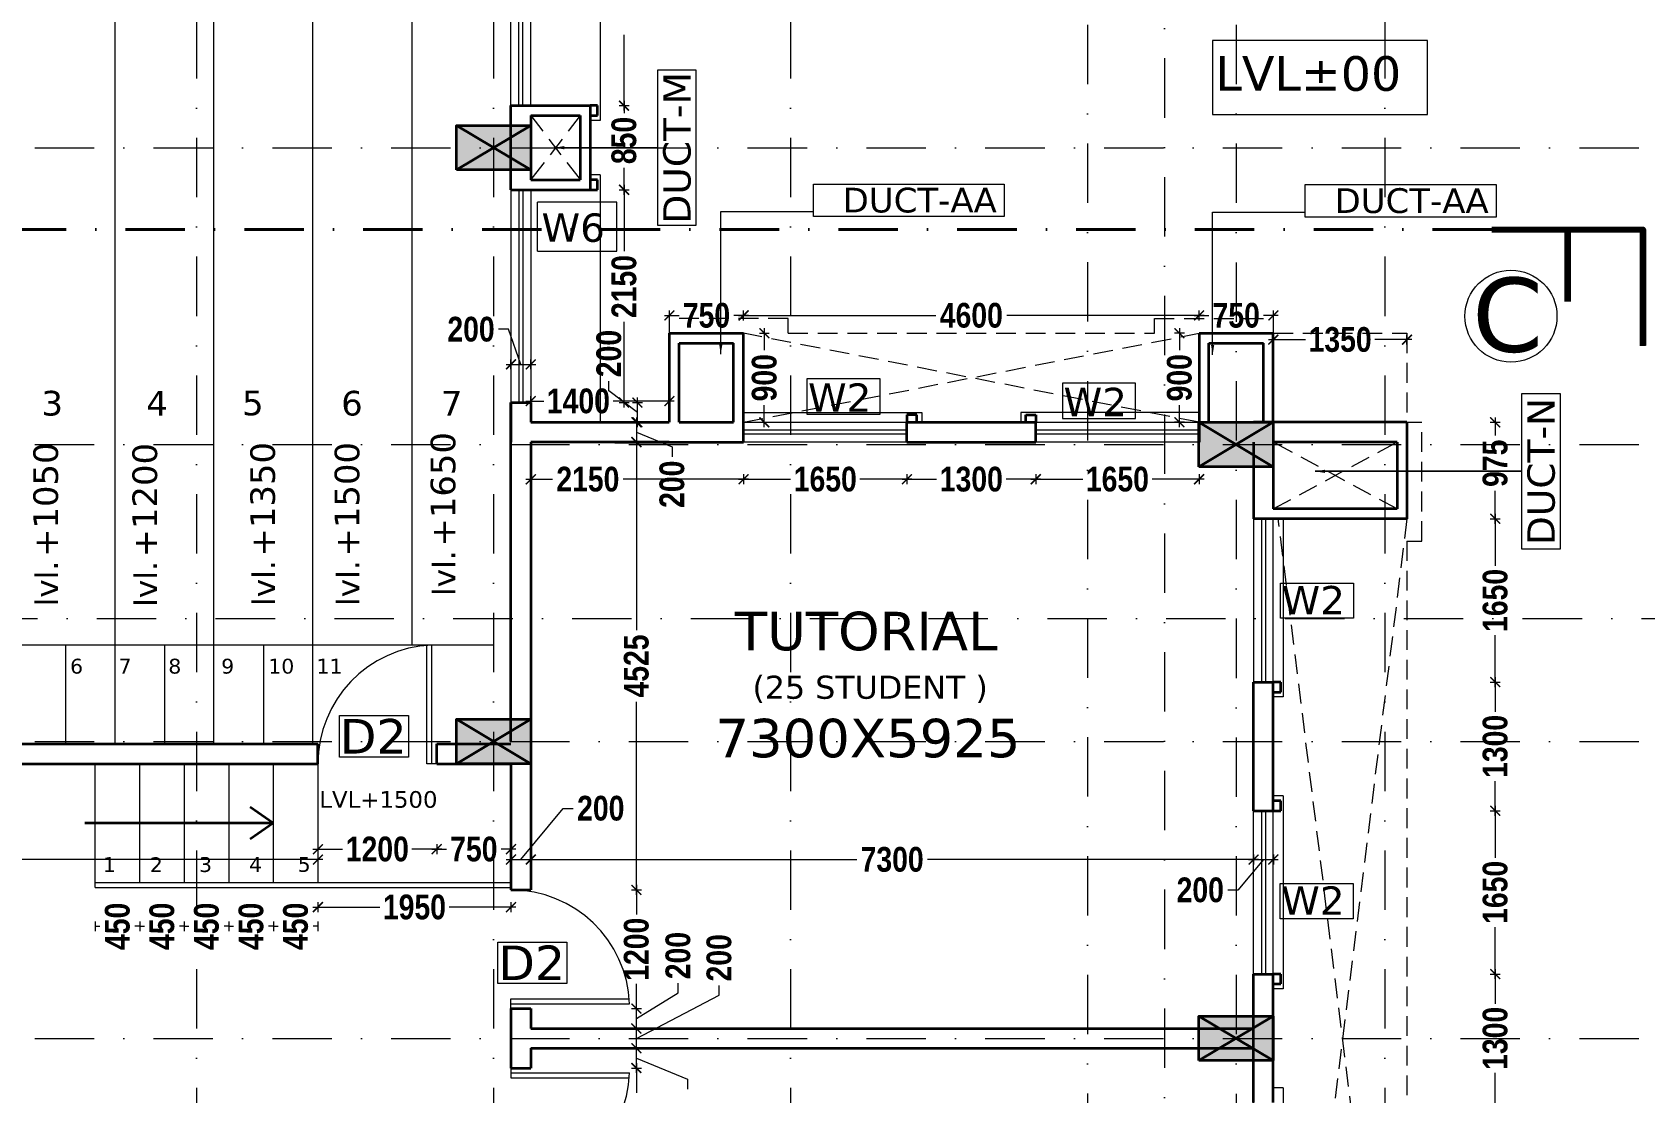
# Model space of a CAD drawing. Header units: millimetres. Extents: x -3092162 to 4513894, y -12317808 to 1849994.
# Drawn here: x -398994 to -382708, y -5851081 to -5840365 of the extents above; entities that cross this region are included whole.
import ezdxf

# ---------------------------------------------------------------- set-up
doc = ezdxf.new("R2010")
doc.units = ezdxf.units.MM
doc.header["$LTSCALE"] = 2
doc.header["$MEASUREMENT"] = 0
for name, pattern in [('DASHDOT', [1, 0.5, -0.25, 0, -0.25]), ('DASHED2', [0.375, 0.25, -0.125]), ('HIDDEN', [0.375, 0.25, -0.125])]:
    doc.linetypes.add(name, pattern=pattern)
for name, color, linetype, lineweight, true_color in [('AEROW', 7, 'Continuous', 15, 0x0d0d0d), ('DOT', 7, 'DASHED2', 0, 0x89067c), ('duct text', 7, 'Continuous', 5, 0x30182a)]:
    doc.layers.add(name, color=color, linetype=linetype, lineweight=lineweight, true_color=true_color)
for name, color, linetype, lineweight in [('coloumn', 10, 'Continuous', 35), ('D DIM', 250, 'Continuous', 9), ('D2', 10, 'Continuous', 5), ('DIM', 27, 'Continuous', 5), ('DOOR', 27, 'Continuous', 5), ('DUCT', 37, 'Continuous', 35), ('glass', 5, 'Continuous', 15), ('GRID', 251, 'DASHDOT', 5), ('PROJ', 251, 'HIDDEN', 5), ('RAILING', 47, 'Continuous', 13), ('SILL', 74, 'Continuous', 9), ('STAIR', 252, 'Continuous', 9), ('Step', 251, 'Continuous', 9), ('TEXT', 7, 'Continuous', 13), ('VENTI', 162, 'Continuous', 5), ('W2', 162, 'Continuous', 5), ('W6', 162, 'Continuous', 5), ('WAll', 250, 'Continuous', 35), ('WIN', 5, 'Continuous', 15)]:
    doc.layers.add(name, color=color, linetype=linetype, lineweight=lineweight)
doc.styles.add('door', font='arial.ttf', dxfattribs={"height": 70})
doc.styles.add('INNER DIM', font='ARIALNB.TTF', dxfattribs={"height": 250})
doc.styles.add('style2', font='verdana.ttf')
doc.dimstyles.new('DOOR', dxfattribs={"dimtxt": 100, "dimasz": 100, "dimexe": 25, "dimexo": 50, "dimgap": 25, "dimtad": 0, "dimtih": 1, "dimtoh": 1, "dimdec": 0, "dimzin": 3, "dimdsep": 46, "dimtxsty": 'door', "dimblk": 'OBLIQUE', "dimcen": 200, "dimclrd": 256, "dimclre": 256, "dimclrt": 256, "dimadec": 0, "dimazin": 0, "dimtfac": 1, "dimtdec": 0, "dimtofl": 0, "dimtmove": 2, "dimatfit": 3, "dimfxl": 300, "dimfxlon": 1, "dimfrac": 1, "dimtolj": 1, "dimtzin": 0, "dimlwd": -1, "dimlwe": -1, "dimarcsym": 0})
doc.dimstyles.new('external final', dxfattribs={"dimscale": 0, "dimtxt": 250, "dimasz": 100, "dimexe": 50, "dimexo": 50, "dimgap": 50, "dimtad": 0, "dimdec": 0, "dimzin": 0, "dimdsep": 46, "dimtxsty": 'INNER DIM', "dimblk": 'ARCHTICK', "dimcen": 100, "dimdle": 50, "dimclrd": 256, "dimclre": 256, "dimclrt": 256, "dimadec": 0, "dimazin": 0, "dimtfac": 1, "dimtdec": 0, "dimtix": 1, "dimtmove": 1, "dimatfit": 3, "dimfxl": 50, "dimfxlon": 1, "dimtolj": 1, "dimtzin": 0, "dimlwd": -1, "dimlwe": -1, "dimarcsym": 1})

# ---------------------------------------------------------------- blocks, each defined once
blk = doc.blocks.new('_ArchTick')
at = {"color": 0, "linetype": 'ByBlock', "const_width": 0.15}
blk.add_lwpolyline([(-0.5, -0.5), (0.5, 0.5)], dxfattribs=at)
blk = doc.blocks.new('_Oblique')
at = {"color": 0, "linetype": 'ByBlock', "lineweight": -2}
blk.add_line((-0.5, -0.5), (0.5, 0.5), dxfattribs=at)

msp = doc.modelspace()

# ---------------------------------------------------------------- hatches: boundary and pattern name
at = {"layer": 'coloumn', "ltscale": 100}
for points in [[(-393959.7, -5841756.2), (-393959.7, -5841306.2), (-394709.7, -5841306.2), (-394709.7, -5841756.2)], [(-386459.7, -5844756.2), (-386459.7, -5844306.2), (-387209.7, -5844306.2), (-387209.7, -5844756.2)], [(-393959.7, -5847756.2), (-393959.7, -5847306.2), (-394709.7, -5847306.2), (-394709.7, -5847756.2)], [(-386459.7, -5850756.2), (-386459.7, -5850306.2), (-387209.7, -5850306.2), (-387209.7, -5850756.2)]]:
    msp.add_hatch(color=256, dxfattribs=at).paths.add_polyline_path(points)

# ---------------------------------------------------------------- linework, layer by layer
at = {"layer": 'AEROW', "lineweight": 35, "ltscale": 100}
for q in [(-396792.5, -5848194.6), (-398462.5, -5848356.2), (-396792.5, -5848517.8)]:
    msp.add_line((-396559.3, -5848356.2), q, dxfattribs=at)
at = {"layer": 'coloumn', "ltscale": 100}
for p, q in [((-394709.7, -5841756.2), (-394709.7, -5841306.2)), ((-394709.7, -5841306.2), (-393959.7, -5841306.2)), ((-393959.7, -5841306.2), (-393959.7, -5841756.2)), ((-393959.7, -5841756.2), (-394709.7, -5841756.2)), ((-387209.7, -5844756.2), (-387209.7, -5844306.2)), ((-387209.7, -5844306.2), (-386459.7, -5844306.2)), ((-386459.7, -5844306.2), (-386459.7, -5844756.2)), ((-386459.7, -5844756.2), (-387209.7, -5844756.2)), ((-394709.7, -5847756.2), (-394709.7, -5847306.2)), ((-394709.7, -5847306.2), (-393959.7, -5847306.2)), ((-393959.7, -5847306.2), (-393959.7, -5847756.2)), ((-393959.7, -5847756.2), (-394709.7, -5847756.2)), ((-387209.7, -5850756.2), (-387209.7, -5850306.2)), ((-387209.7, -5850306.2), (-386459.7, -5850306.2)), ((-386459.7, -5850306.2), (-386459.7, -5850756.2)), ((-386459.7, -5850756.2), (-387209.7, -5850756.2))]:
    msp.add_line(p, q, dxfattribs=at)
for points in [[(-393959.7, -5841756.2), (-394709.7, -5841306.2), (-393959.7, -5841306.2), (-394709.7, -5841756.2)], [(-386459.7, -5844756.2), (-387209.7, -5844306.2), (-386459.7, -5844306.2), (-387209.7, -5844756.2)], [(-393959.7, -5847756.2), (-394709.7, -5847306.2), (-393959.7, -5847306.2), (-394709.7, -5847756.2)], [(-386459.7, -5850756.2), (-387209.7, -5850306.2), (-386459.7, -5850306.2), (-387209.7, -5850756.2)]]:
    msp.add_lwpolyline(points, dxfattribs=at)
at = {"layer": 'D DIM', "ltscale": 100}
for p, q in [((-393016.8, -5841156.2), (-393016.8, -5840389.2)), ((-393067.3, -5841106.2), (-392967.3, -5841106.2)), ((-393066.8, -5841106.2), (-392966.8, -5841106.2)), ((-393017.3, -5841056.2), (-393017.3, -5841182.4)), ((-393017.3, -5842006.2), (-393017.3, -5841734.4)), ((-393067.3, -5841956.2), (-392967.3, -5841956.2)), ((-393066.8, -5841956.2), (-392966.8, -5841956.2)), ((-393016.8, -5841906.2), (-393016.8, -5842576.5)), ((-392609.4, -5843226.2), (-392460.3, -5843226.2)), ((-392559.4, -5843276.2), (-392559.4, -5843176.2)), ((-391759.4, -5843226.2), (-391908.5, -5843226.2)), ((-391859.4, -5843226.2), (-389868.1, -5843226.2)), ((-391809.4, -5843276.2), (-391809.4, -5843176.2)), ((-391809.4, -5843276.2), (-391809.4, -5843176.2)), ((-387158.9, -5843226.2), (-389150.2, -5843226.2)), ((-387258.9, -5843226.2), (-387109.8, -5843226.2)), ((-387208.9, -5843276.2), (-387208.9, -5843176.2)), ((-387208.9, -5843276.2), (-387208.9, -5843176.2)), ((-386408.9, -5843226.2), (-386558, -5843226.2)), ((-386458.9, -5843276.2), (-386458.9, -5843176.2)), ((-394183.9, -5843366.7), (-394283.9, -5843366.7)), ((-394058.9, -5843720.6), (-394183.9, -5843366.7)), ((-393016.8, -5844156.2), (-393016.8, -5843292.5)), ((-391650, -5843406.2), (-391550, -5843406.2)), ((-391600, -5843356.2), (-391600, -5843578.8)), ((-387357.5, -5843406.2), (-387457.5, -5843406.2)), ((-387407.5, -5843356.2), (-387407.5, -5843578.8)), ((-386459.3, -5843521), (-386459.3, -5843421)), ((-385108.9, -5843521), (-385108.9, -5843421)), ((-386509.3, -5843471), (-386134.3, -5843471)), ((-385058.9, -5843471), (-385433.9, -5843471)), ((-394208.9, -5843720.6), (-393908.9, -5843720.6)), ((-394158.9, -5843770.6), (-394158.9, -5843670.6)), ((-393958.9, -5843770.6), (-393958.9, -5843670.6)), ((-393169.5, -5843989.4), (-393169.5, -5843889.4)), ((-394008.9, -5844091.4), (-393828.2, -5844091.4)), ((-393958.9, -5844091.4), (-393958.9, -5844041.4)), ((-392882, -5844206.2), (-393169.5, -5843989.4)), ((-392509.4, -5844091.4), (-393127.8, -5844091.4)), ((-392882, -5844356.2), (-392882, -5844056.2)), ((-392559.4, -5844091.4), (-392559.4, -5844041.4)), ((-393066.8, -5844106.2), (-392966.8, -5844106.2)), ((-392932, -5844106.2), (-392832, -5844106.2)), ((-392892.2, -5844256.2), (-392892.2, -5844556.2)), ((-391600, -5844356.2), (-391600, -5844133.6)), ((-387407.5, -5844356.2), (-387407.5, -5844133.6)), ((-384218.2, -5844256.2), (-384218.2, -5844439.9)), ((-392942.2, -5844306.2), (-392842.2, -5844306.2)), ((-392932, -5844306.2), (-392832, -5844306.2)), ((-392892.2, -5844406.2), (-392532.4, -5844553.9)), ((-391650, -5844306.2), (-391550, -5844306.2)), ((-387357.5, -5844306.2), (-387457.5, -5844306.2)), ((-384268.2, -5844306.2), (-384168.2, -5844306.2)), ((-392942.2, -5844506.2), (-392842.2, -5844506.2)), ((-392942.2, -5844506.2), (-392842.2, -5844506.2)), ((-392892.2, -5844456.2), (-392892.2, -5846407.1)), ((-392532.4, -5844553.9), (-392532.4, -5844653.9)), ((-394008.9, -5844881.9), (-393740.5, -5844881.9)), ((-393958.9, -5844831.9), (-393958.9, -5844931.9)), ((-391759.4, -5844881.9), (-393024.5, -5844881.9)), ((-391859.4, -5844881.9), (-391334.6, -5844881.9)), ((-391809.4, -5844831.9), (-391809.4, -5844931.9)), ((-391809.4, -5844831.9), (-391809.4, -5844931.9)), ((-390109.4, -5844881.9), (-390634.2, -5844881.9)), ((-390209.4, -5844881.9), (-389859.4, -5844881.9)), ((-390159.4, -5844831.9), (-390159.4, -5844931.9)), ((-390159.4, -5844831.9), (-390159.4, -5844931.9)), ((-388808.9, -5844881.9), (-389158.9, -5844881.9)), ((-388908.9, -5844881.9), (-388384.1, -5844881.9)), ((-388858.9, -5844831.9), (-388858.9, -5844931.9)), ((-388858.9, -5844831.9), (-388858.9, -5844931.9)), ((-387158.9, -5844881.9), (-387683.7, -5844881.9)), ((-387208.9, -5844831.9), (-387208.9, -5844931.9)), ((-384218.2, -5845331.2), (-384218.2, -5845000)), ((-384217.8, -5845231.2), (-384217.8, -5845756)), ((-384268.2, -5845281.2), (-384168.2, -5845281.2)), ((-384267.8, -5845281.2), (-384167.8, -5845281.2)), ((-384217.8, -5846981.2), (-384217.8, -5846456.4)), ((-384267.8, -5846931.2), (-384167.8, -5846931.2)), ((-384267.8, -5846931.2), (-384167.8, -5846931.2)), ((-384217.8, -5846881.2), (-384217.8, -5847231)), ((-392892.2, -5849081.2), (-392892.2, -5847130.3)), ((-384217.8, -5848281.2), (-384217.8, -5847931.4)), ((-394058.9, -5848724.3), (-393630.1, -5848207.2)), ((-393630.1, -5848207.2), (-393530.1, -5848207.2)), ((-384267.8, -5848231.2), (-384167.8, -5848231.2)), ((-384267.8, -5848231.2), (-384167.8, -5848231.2)), ((-384217.8, -5848181.2), (-384217.8, -5848706)), ((-396158.9, -5848619.5), (-395859.1, -5848619.5)), ((-396108.9, -5848569.5), (-396108.9, -5848669.5)), ((-394858.9, -5848619.5), (-395158.7, -5848619.5)), ((-394958.9, -5848619.5), (-394809.8, -5848619.5)), ((-394908.9, -5848569.5), (-394908.9, -5848669.5)), ((-394908.9, -5848569.5), (-394908.9, -5848669.5)), ((-394108.9, -5848619.5), (-394258, -5848619.5)), ((-394158.9, -5848569.5), (-394158.9, -5848669.5)), ((-396058.9, -5848724.3), (-401264, -5848724.3)), ((-396108.9, -5848674.3), (-396108.9, -5848774.3)), ((-394208.9, -5848724.3), (-393908.9, -5848724.3)), ((-394158.9, -5848674.3), (-394158.9, -5848774.3)), ((-394008.9, -5848724.3), (-390664.4, -5848724.3)), ((-393958.9, -5848674.3), (-393958.9, -5848774.3)), ((-393958.9, -5848674.3), (-393958.9, -5848774.3)), ((-386608.9, -5848724.3), (-389953.4, -5848724.3)), ((-386558.9, -5848724.3), (-386818.8, -5849032.3)), ((-386708.9, -5848724.3), (-386408.9, -5848724.3)), ((-386658.9, -5848674.3), (-386658.9, -5848774.3)), ((-386658.9, -5848674.3), (-386658.9, -5848774.3)), ((-386458.9, -5848674.3), (-386458.9, -5848774.3)), ((-392892.2, -5848981.2), (-392892.2, -5849281)), ((-392942.2, -5849031.2), (-392842.2, -5849031.2)), ((-392942.2, -5849031.2), (-392842.2, -5849031.2)), ((-386818.8, -5849032.3), (-386918.8, -5849032.3)), ((-396158.9, -5849205.4), (-395484.1, -5849205.4)), ((-396108.9, -5849155.4), (-396108.9, -5849255.4)), ((-394108.9, -5849205.4), (-394783.7, -5849205.4)), ((-394158.9, -5849155.4), (-394158.9, -5849255.4)), ((-398358.9, -5849349.4), (-398358.9, -5849449.4)), ((-398358.9, -5849399.4), (-398311.5, -5849399.4)), ((-397908.9, -5849399.4), (-397956.4, -5849399.4)), ((-397908.9, -5849349.4), (-397908.9, -5849449.4)), ((-397908.9, -5849349.4), (-397908.9, -5849449.4)), ((-397908.9, -5849399.4), (-397861.5, -5849399.4)), ((-397458.9, -5849399.4), (-397506.4, -5849399.4)), ((-397458.9, -5849349.4), (-397458.9, -5849449.4)), ((-397458.9, -5849349.4), (-397458.9, -5849449.4)), ((-397458.9, -5849399.4), (-397411.5, -5849399.4)), ((-397008.9, -5849399.4), (-397056.4, -5849399.4)), ((-397008.9, -5849349.4), (-397008.9, -5849449.4)), ((-397008.9, -5849349.4), (-397008.9, -5849449.4)), ((-397008.9, -5849399.4), (-396961.5, -5849399.4)), ((-396558.9, -5849399.4), (-396606.4, -5849399.4)), ((-396558.9, -5849349.4), (-396558.9, -5849449.4)), ((-396558.9, -5849349.4), (-396558.9, -5849449.4)), ((-396558.9, -5849399.4), (-396511.5, -5849399.4)), ((-396108.9, -5849399.4), (-396156.4, -5849399.4)), ((-396108.9, -5849349.4), (-396108.9, -5849449.4)), ((-384217.8, -5849931.2), (-384217.8, -5849406.4)), ((-384267.8, -5849881.2), (-384167.8, -5849881.2)), ((-384267.8, -5849881.2), (-384167.8, -5849881.2)), ((-384217.8, -5849831.2), (-384217.8, -5850181)), ((-392892.2, -5850281.2), (-392892.2, -5849981.4)), ((-392892.2, -5850331.2), (-392471.7, -5850073)), ((-392892.2, -5850531.2), (-392057.4, -5850096)), ((-392471.7, -5850073), (-392471.7, -5849973)), ((-392057.4, -5850096), (-392057.4, -5849996)), ((-392942.2, -5850231.2), (-392842.2, -5850231.2)), ((-392942.2, -5850231.2), (-392842.2, -5850231.2)), ((-392892.2, -5850481.2), (-392892.2, -5850181.2)), ((-392942.2, -5850431.2), (-392842.2, -5850431.2)), ((-392942.2, -5850431.2), (-392842.2, -5850431.2)), ((-392892.2, -5850681.2), (-392892.2, -5850381.2)), ((-392892.2, -5850881.2), (-392892.2, -5850581.2)), ((-392942.2, -5850631.2), (-392842.2, -5850631.2)), ((-392942.2, -5850631.2), (-392842.2, -5850631.2)), ((-392892.2, -5850731.2), (-392376.6, -5850943.5)), ((-392892.2, -5850781.2), (-392892.2, -5851081)), ((-392942.2, -5850831.2), (-392842.2, -5850831.2)), ((-392942.2, -5850831.2), (-392842.2, -5850831.2)), ((-392376.6, -5850943.5), (-392376.6, -5851043.5)), ((-384217.8, -5851231.2), (-384217.8, -5850881.4))]:
    msp.add_line(p, q, dxfattribs=at)
at = {"layer": 'D2'}
for p, q in [((-395890, -5847268.8), (-395194, -5847268.8)), ((-395890, -5847688.9), (-395890, -5847268.8)), ((-395194, -5847268.8), (-395194, -5847688.9)), ((-395194, -5847688.9), (-395890, -5847688.9)), ((-394290, -5849558.2), (-393594, -5849558.2)), ((-394290, -5849978.3), (-394290, -5849558.2)), ((-393594, -5849558.2), (-393594, -5849978.3)), ((-393594, -5849978.3), (-394290, -5849978.3))]:
    msp.add_line(p, q, dxfattribs=at)
at = {"layer": 'DIM', "lineweight": 80, "ltscale": 100}
for points in [[(-384251.1, -5842359.1), (-382729.1, -5842359.1), (-382729.1, -5843532.1)], [(-384245.2, -5842356.4), (-382723.2, -5842356.4), (-382723.2, -5843529.4)], [(-383490.1, -5842359.1), (-383490.1, -5843086.6)], [(-383484.2, -5842356.4), (-383484.2, -5843083.9)]]:
    msp.add_lwpolyline(points, dxfattribs=at)
at = {"layer": 'DIM', "ltscale": 100}
msp.add_circle((-384058.8, -5843233.9), 464.9, dxfattribs=at)
at = {"layer": 'DOOR', "ltscale": 0.1}
for p, q in [((-395009.3, -5847756.2), (-395009.3, -5846560.3)), ((-394959.3, -5847756.2), (-394959.3, -5846557.2)), ((-394909.3, -5847756.2), (-395009.3, -5847756.2)), ((-394159.3, -5850131.2), (-392963.5, -5850131.2)), ((-394159.3, -5850231.2), (-394159.3, -5850131.2)), ((-394159.3, -5850181.2), (-392960.4, -5850181.2)), ((-394159.3, -5850831.2), (-394159.3, -5850931.2)), ((-394159.3, -5850881.2), (-392960.4, -5850881.2)), ((-394159.3, -5850931.2), (-392963.5, -5850931.2))]:
    msp.add_line(p, q, dxfattribs=at)
for centre, start, end in [((-394909.3, -5847756.2), 92.38802, 180), ((-394159.3, -5850231.2), 2.38802, 90), ((-394159.3, -5850831.2), 270, 357.61198)]:
    msp.add_arc(centre, 1200, start, end, dxfattribs=at)
at = {"layer": 'DOT', "ltscale": 400}
for p, q in [((-393459.3, -5841206.2), (-393959.3, -5841856.2)), ((-393959.3, -5841206.2), (-393459.3, -5841856.2)), ((-391360, -5843256.2), (-392559.8, -5843256.2)), ((-392559.8, -5843256.2), (-392559.8, -5843406.2)), ((-391360, -5843406.2), (-391360, -5843256.2)), ((-387659.1, -5843256.2), (-386459.3, -5843256.2)), ((-387659.1, -5843406.2), (-387659.1, -5843256.2)), ((-386459.3, -5843256.2), (-386459.3, -5843406.2)), ((-391809.8, -5844306.2), (-387209.3, -5843406.2)), ((-387209.3, -5844306.2), (-391809.8, -5843406.2)), ((-391360, -5843406.2), (-387659.1, -5843406.2)), ((-386459.3, -5843406.2), (-385110.1, -5843406.2)), ((-385110.1, -5843406.2), (-385109.3, -5844306.2)), ((-385109.3, -5844306.2), (-384960.1, -5844306.2)), ((-384960.1, -5845506), (-384960.1, -5844306.2)), ((-385209.3, -5845181.2), (-386459.3, -5844506.2)), ((-386459.3, -5845181.2), (-385209.3, -5844506.2)), ((-385109.3, -5855781.2), (-386409.3, -5845281.2)), ((-385109.3, -5845281.2), (-386409.3, -5855781.2)), ((-385110.1, -5845506), (-385110.1, -5855556.4)), ((-385110.1, -5845506), (-384960.1, -5845506))]:
    msp.add_line(p, q, dxfattribs=at)
at = {"layer": 'DUCT', "ltscale": 100}
for p, q in [((-394159.3, -5841106.2), (-393959.3, -5841106.2)), ((-394159.3, -5841956.2), (-394159.3, -5841106.2)), ((-394159.3, -5841106.2), (-393359.3, -5841106.2)), ((-393359.3, -5841106.2), (-393359.3, -5841956.2)), ((-393284.3, -5841106.2), (-393359.3, -5841106.2)), ((-393284.3, -5841206.2), (-393284.3, -5841106.2)), ((-393959.3, -5841206.2), (-393959.3, -5841856.2)), ((-393959.3, -5841206.2), (-393459.3, -5841206.2)), ((-393459.3, -5841206.2), (-393459.3, -5841856.2)), ((-393359.3, -5841206.2), (-393284.3, -5841206.2)), ((-394159.3, -5841956.2), (-393359.3, -5841956.2)), ((-394159.3, -5841956.2), (-393959.3, -5841956.2)), ((-393959.3, -5841856.2), (-393459.3, -5841856.2)), ((-393284.3, -5841856.2), (-393359.3, -5841856.2)), ((-393359.3, -5841956.2), (-393284.3, -5841956.2)), ((-393284.3, -5841956.2), (-393284.3, -5841856.2)), ((-392559.8, -5843406.2), (-391809.8, -5843406.2)), ((-392559.8, -5843406.2), (-392559.8, -5844306.2)), ((-391809.8, -5844306.2), (-391809.8, -5843406.2)), ((-387209.3, -5843406.2), (-387209.3, -5844506.2)), ((-387209.3, -5843406.2), (-386459.3, -5843406.2)), ((-386459.3, -5844306.2), (-386459.3, -5843406.2)), ((-392459.8, -5843506.2), (-391909.8, -5843506.2)), ((-392459.8, -5844306.2), (-392459.8, -5843506.2)), ((-391909.8, -5844306.2), (-391909.8, -5843506.2)), ((-387109.3, -5844306.2), (-387109.3, -5843506.2)), ((-387109.3, -5843506.2), (-386559.3, -5843506.2)), ((-386559.3, -5844306.2), (-386559.3, -5843506.2)), ((-394159.3, -5844106.2), (-393959.3, -5844106.2)), ((-394159.3, -5844106.2), (-394159.3, -5844506.2)), ((-393959.3, -5844106.2), (-393959.3, -5844106.2)), ((-390059.4, -5844231.2), (-390159.8, -5844231.2)), ((-390159.8, -5844231.2), (-390159.8, -5844306.2)), ((-390059.4, -5844306.2), (-390059.4, -5844231.2)), ((-388959.7, -5844306.2), (-388959.7, -5844231.2)), ((-388959.7, -5844231.2), (-388859.3, -5844231.2)), ((-388859.3, -5844231.2), (-388859.3, -5844306.2)), ((-393959.3, -5844306.2), (-392559.8, -5844306.2)), ((-392459.8, -5844306.2), (-391909.8, -5844306.2)), ((-392459.8, -5844306.2), (-391909.8, -5844306.2)), ((-391809.8, -5844506.2), (-391809.8, -5844306.2)), ((-390159.8, -5844306.2), (-388859.3, -5844306.2)), ((-390159.8, -5844506.2), (-390159.8, -5844306.2)), ((-388859.3, -5844506.2), (-388859.3, -5844306.2)), ((-385109.3, -5844306.2), (-386659.3, -5844306.2)), ((-385109.3, -5844306.2), (-385109.3, -5845281.2)), ((-392559.8, -5844506.2), (-393959.3, -5844506.2)), ((-393109.8, -5844506.2), (-391809.8, -5844506.2)), ((-390159.8, -5844506.2), (-388859.3, -5844506.2)), ((-386659.3, -5844506.2), (-386659.3, -5845281.2)), ((-385209.3, -5844506.2), (-386459.3, -5844506.2)), ((-386459.3, -5844506.2), (-386459.3, -5845181.2)), ((-385209.3, -5844506.2), (-385209.3, -5845181.2)), ((-385209.3, -5845181.2), (-386459.3, -5845181.2)), ((-385109.3, -5845281.2), (-386659.3, -5845281.2)), ((-386659.3, -5846931.2), (-386459.3, -5846931.2)), ((-386659.3, -5848231.2), (-386659.3, -5846931.2)), ((-386659.3, -5848231.2), (-386659.3, -5846931.2)), ((-386459.3, -5848231.2), (-386459.3, -5846931.2)), ((-386384.3, -5846931.2), (-386459.3, -5846931.2)), ((-386459.3, -5847031.6), (-386384.3, -5847031.6)), ((-386384.3, -5847031.6), (-386384.3, -5846931.2)), ((-386384.3, -5848131.2), (-386459.3, -5848131.2)), ((-386384.3, -5848231.2), (-386384.3, -5848131.2)), ((-386659.3, -5848231.2), (-386459.3, -5848231.2)), ((-386459.3, -5848231.2), (-386384.3, -5848231.2)), ((-386659.3, -5849881.2), (-386459.3, -5849881.2)), ((-386659.3, -5851181.2), (-386659.3, -5849881.2)), ((-386459.3, -5851181.2), (-386459.3, -5849881.2)), ((-386384.3, -5849881.5), (-386459.3, -5849881.5)), ((-386384.3, -5849981.5), (-386384.3, -5849881.5)), ((-386459.3, -5849981.5), (-386384.3, -5849981.5))]:
    msp.add_line(p, q, dxfattribs=at)
at = {"layer": 'duct text', "ltscale": 0.1}
for points in [[(-392677.2, -5842317.5), (-392677.2, -5840744.9), (-392291, -5840744.9), (-392291, -5842317.5)], [(-391104.3, -5841898.4), (-389177.6, -5841898.4), (-389177.6, -5842227.5), (-391104.3, -5842227.5)], [(-386136.4, -5841903.6), (-384209.6, -5841903.6), (-384209.6, -5842232.7), (-386136.4, -5842232.7)], [(-383949.1, -5845587.9), (-383949.1, -5844015.4), (-383562.9, -5844015.4), (-383562.9, -5845587.9)]]:
    msp.add_lwpolyline(points, close=True, dxfattribs=at)
at = {"layer": 'glass', "ltscale": 100}
for p, q in [((-394079.3, -5841106.2), (-394079.3, -5838956.2)), ((-394039.3, -5841106.2), (-394039.3, -5838956.2)), ((-394079.3, -5841956.2), (-394079.3, -5844106.2)), ((-394039.3, -5841956.2), (-394039.3, -5844106.2)), ((-390159.8, -5844386.2), (-391809.8, -5844386.2)), ((-390159.8, -5844426.2), (-391809.8, -5844426.2)), ((-387209.3, -5844386.2), (-388859.3, -5844386.2)), ((-387209.3, -5844426.2), (-388859.3, -5844426.2)), ((-386579.3, -5848231.2), (-386579.3, -5849881.2)), ((-386539.3, -5848231.2), (-386539.3, -5849881.2))]:
    msp.add_line(p, q, dxfattribs=at)
at = {"layer": 'GRID', "color": 5, "ltscale": 600}
for p, q in [((-387559.7, -5805825.2), (-387559.7, -5894627.3)), ((-388334.3, -5806685.7), (-388334.3, -5893769.1)), ((-386834.7, -5806686.7), (-386834.7, -5893768.1)), ((-397334.7, -5807829.3), (-397334.7, -5892623.2)), ((-394334.3, -5807829.3), (-394334.3, -5892623.2)), ((-391334.3, -5807829.3), (-391334.3, -5892623.2)), ((-385334.3, -5807829.3), (-385334.3, -5892623.2))]:
    msp.add_line(p, q, dxfattribs=at)
at = {"layer": 'GRID', "color": 6, "ltscale": 600}
for p, q in [((-460174.2, -5841531.2), (-367334.7, -5841531.2)), ((-460174.2, -5844531.2), (-367334.7, -5844531.2)), ((-461947.1, -5846288.6), (-365562.3, -5846288.6)), ((-460174.2, -5847531.2), (-367334.7, -5847531.2)), ((-460174.2, -5850531.2), (-367334.7, -5850531.2))]:
    msp.add_line(p, q, dxfattribs=at)
at = {"layer": 'PROJ', "linetype": 'DASHDOT', "lineweight": 40, "ltscale": 600}
msp.add_line((-384250.7, -5842359.1), (-447949.7, -5842359.1), dxfattribs=at)
at = {"layer": 'RAILING', "ltscale": 100}
for p, q in [((-398359.3, -5849006.2), (-398359.3, -5847756.2)), ((-398359.3, -5848956.2), (-394159.3, -5848956.2)), ((-398359.3, -5849006.2), (-394159.3, -5849006.2))]:
    msp.add_line(p, q, dxfattribs=at)
at = {"layer": 'SILL', "ltscale": 100}
for p, q in [((-394159.3, -5841006.2), (-394159.3, -5838856.2)), ((-393259.3, -5838806.2), (-393259.3, -5841255.8)), ((-394159.3, -5841306.2), (-394159.3, -5838956.2)), ((-393959.3, -5841106.2), (-393959.3, -5838956.2)), ((-393259.3, -5841255.8), (-393359.3, -5841255.8)), ((-393259.3, -5841806.2), (-393359.3, -5841806.2)), ((-393259.3, -5841806.2), (-393259.3, -5844306.2)), ((-394159.3, -5841956.2), (-394159.3, -5844106.2)), ((-393959.3, -5841956.2), (-393959.3, -5844106.2)), ((-391809.4, -5844206.2), (-390009.4, -5844206.2)), ((-390009.4, -5844206.2), (-390009.4, -5844306.2)), ((-387209.7, -5844206.2), (-389009.7, -5844206.2)), ((-389009.7, -5844206.2), (-389009.7, -5844306.2)), ((-391809.8, -5844306.2), (-390159.8, -5844306.2)), ((-388859.3, -5844306.2), (-387209.3, -5844306.2)), ((-390159.8, -5844506.2), (-391809.8, -5844506.2)), ((-387209.3, -5844506.2), (-388859.3, -5844506.2)), ((-386659.3, -5845281.2), (-386659.3, -5846931.2)), ((-386459.3, -5846931.2), (-386459.3, -5845281.2)), ((-386359.3, -5845281.2), (-386359.3, -5847081.6)), ((-386359.3, -5847081.6), (-386459.3, -5847081.6)), ((-386359.3, -5848081.2), (-386459.3, -5848081.2)), ((-386359.3, -5848081.2), (-386359.3, -5850031.1)), ((-386659.3, -5849881.2), (-386659.3, -5848231.2)), ((-386459.3, -5849881.2), (-386459.3, -5848231.2)), ((-386359.3, -5850031.1), (-386459.3, -5850031.1)), ((-386659.3, -5852831.2), (-386659.3, -5850631.2)), ((-386359.3, -5851031.5), (-386459.3, -5851031.5)), ((-386359.3, -5851031.5), (-386359.3, -5852981.4))]:
    msp.add_line(p, q, dxfattribs=at)
at = {"layer": 'STAIR', "ltscale": 100}
for p, q in [((-397909.3, -5847756.2), (-397909.3, -5848956.2)), ((-397459.3, -5847756.2), (-397459.3, -5848956.2)), ((-397009.3, -5847756.2), (-397009.3, -5848956.2)), ((-396559.3, -5847756.2), (-396559.3, -5848956.2)), ((-396109.3, -5847756.2), (-396109.3, -5848956.2))]:
    msp.add_line(p, q, dxfattribs=at)
at = {"layer": 'Step', "ltscale": 100}
for p, q in [((-397159.8, -5847556.2), (-397159.8, -5835506.2)), ((-396159.8, -5847556.2), (-396159.8, -5835506.2)), ((-398659.8, -5846555.4), (-398659.8, -5847556.2)), ((-398159.8, -5846555.4), (-398159.8, -5847556.2)), ((-397659.8, -5846555.4), (-397659.8, -5847556.2)), ((-396659.8, -5846555.4), (-396659.8, -5847556.2))]:
    msp.add_line(p, q, dxfattribs=at)
at = {"layer": 'Step', "ltscale": 15000}
for p, q in [((-395159.8, -5835531.2), (-395159.8, -5846555.4)), ((-398159.8, -5836506.2), (-398159.8, -5846555.4)), ((-401159.8, -5846555.4), (-394334.8, -5846555.4))]:
    msp.add_line(p, q, dxfattribs=at)
at = {"layer": 'TEXT', "ltscale": 0.1}
for p, q in [((-384900.9, -5840446.8), (-387071.7, -5840446.8)), ((-387071.7, -5840446.8), (-387071.7, -5841195.8)), ((-384900.9, -5841195.8), (-384900.9, -5840446.8)), ((-387071.7, -5841195.8), (-384900.9, -5841195.8))]:
    msp.add_line(p, q, dxfattribs=at)
at = {"layer": 'VENTI', "ltscale": 100}
for p, q in [((-390431.6, -5843867.5), (-391171, -5843867.5)), ((-391171, -5843867.5), (-391171, -5844222.9)), ((-390431.6, -5844222.9), (-390431.6, -5843867.5)), ((-387850.6, -5843912), (-388590, -5843912)), ((-388590, -5843912), (-388590, -5844267.4)), ((-387850.6, -5844267.4), (-387850.6, -5843912)), ((-391171, -5844222.9), (-390431.6, -5844222.9)), ((-388590, -5844267.4), (-387850.6, -5844267.4)), ((-386387.9, -5845931.4), (-385648.6, -5845931.4)), ((-386387.9, -5846286.8), (-386387.9, -5845931.4)), ((-385648.6, -5845931.4), (-385648.6, -5846286.8)), ((-385648.6, -5846286.8), (-386387.9, -5846286.8)), ((-386391.4, -5848966.9), (-385652, -5848966.9)), ((-386391.4, -5849322.2), (-386391.4, -5848966.9)), ((-385652, -5848966.9), (-385652, -5849322.2)), ((-385652, -5849322.2), (-386391.4, -5849322.2))]:
    msp.add_line(p, q, dxfattribs=at)
at = {"layer": 'W6', "ltscale": 0.1}
for p, q in [((-393090.6, -5842083.1), (-393892.2, -5842083.1)), ((-393892.2, -5842577.1), (-393892.2, -5842083.1)), ((-393090.6, -5842577.1), (-393090.6, -5842083.1)), ((-393892.2, -5842577.1), (-393090.6, -5842577.1))]:
    msp.add_line(p, q, dxfattribs=at)
at = {"layer": 'WAll', "ltscale": 100}
for p, q in [((-394159.3, -5847531.2), (-394159.3, -5844106.2)), ((-393959.3, -5844106.2), (-393959.3, -5844306.2)), ((-393959.3, -5844506.2), (-393959.3, -5849031.2)), ((-407079.3, -5847556.2), (-396109.3, -5847556.2)), ((-396109.3, -5847756.2), (-396109.3, -5847556.2)), ((-394909.3, -5847556.2), (-394159.3, -5847556.2)), ((-394909.3, -5847756.2), (-394909.3, -5847556.2)), ((-407279.2, -5847756.2), (-396109.3, -5847756.2)), ((-394909.3, -5847756.2), (-394159.3, -5847756.2)), ((-394159.3, -5847756.2), (-394159.3, -5849031.2)), ((-394159.3, -5849031.2), (-393959.3, -5849031.2)), ((-394159.3, -5850231.2), (-394159.3, -5850831.2)), ((-394159.3, -5850231.2), (-393959.3, -5850231.2)), ((-393959.3, -5850231.2), (-393959.3, -5850431.2)), ((-393959.3, -5850431.2), (-386659.3, -5850431.2)), ((-393959.3, -5850631.2), (-393959.3, -5850831.2)), ((-393959.3, -5850631.2), (-386659.3, -5850631.2)), ((-394159.3, -5850831.2), (-393959.3, -5850831.2))]:
    msp.add_line(p, q, dxfattribs=at)
at = {"layer": 'WIN', "ltscale": 100}
for p, q in [((-386579.3, -5845281.2), (-386579.3, -5846931.2)), ((-386539.3, -5845281.2), (-386539.3, -5846931.2))]:
    msp.add_line(p, q, dxfattribs=at)

# ---------------------------------------------------------------- block references
at = {"layer": 'D DIM', "ltscale": 100, "xscale": 100, "yscale": 100, "zscale": 100}
for p, rotation in [((-393017.3, -5841106.2), 90), ((-393016.8, -5841106.2), 270), ((-393017.3, -5841956.2), 270), ((-393016.8, -5841956.2), 90), ((-392559.4, -5843226.2), 180), ((-391809.4, -5843226.2), 180), ((-387208.9, -5843226.2), 180), ((-391600, -5843406.2), 90), ((-387407.5, -5843406.2), 90), ((-386459.3, -5843471), 180), ((-394158.9, -5843720.6), 180), ((-393958.9, -5844091.4), 180), ((-393016.8, -5844106.2), 270), ((-392882, -5844106.2), 90), ((-392892.2, -5844306.2), 90), ((-392882, -5844306.2), 270), ((-391600, -5844306.2), 270), ((-387407.5, -5844306.2), 270), ((-384218.2, -5844306.2), 90), ((-392892.2, -5844506.2), 270), ((-392892.2, -5844506.2), 90), ((-393958.9, -5844881.9), 180), ((-391809.4, -5844881.9), 180), ((-390159.4, -5844881.9), 180), ((-388858.9, -5844881.9), 180), ((-384218.2, -5845281.2), 270), ((-384217.8, -5845281.2), 90), ((-384217.8, -5846931.2), 90), ((-384217.8, -5846931.2), 270), ((-384217.8, -5848231.2), 90), ((-384217.8, -5848231.2), 270), ((-396108.9, -5848619.5), 180), ((-394908.9, -5848619.5), 180), ((-394158.9, -5848724.3), 180), ((-393958.9, -5848724.3), 180), ((-386658.9, -5848724.3), 180), ((-392892.2, -5849031.2), 270), ((-392892.2, -5849031.2), 90), ((-396108.9, -5849205.4), 180), ((-384217.8, -5849881.2), 90), ((-384217.8, -5849881.2), 270), ((-392892.2, -5850231.2), 270), ((-392892.2, -5850231.2), 90), ((-392892.2, -5850431.2), 270), ((-392892.2, -5850431.2), 90), ((-392892.2, -5850631.2), 270), ((-392892.2, -5850631.2), 90), ((-392892.2, -5850831.2), 270), ((-392892.2, -5850831.2), 90)]:
    msp.add_blockref('_ArchTick', p, dxfattribs=dict(at, rotation=rotation))
for p in [(-391809.4, -5843226.2), (-387208.9, -5843226.2), (-386458.9, -5843226.2), (-385108.9, -5843471), (-393958.9, -5843720.6), (-392559.4, -5844091.4), (-391809.4, -5844881.9), (-390159.4, -5844881.9), (-388858.9, -5844881.9), (-387208.9, -5844881.9), (-394908.9, -5848619.5), (-394158.9, -5848619.5), (-396108.9, -5848724.3), (-393958.9, -5848724.3), (-386658.9, -5848724.3), (-386458.9, -5848724.3), (-394158.9, -5849205.4)]:
    msp.add_blockref('_ArchTick', p, dxfattribs=at)

# ---------------------------------------------------------------- texts
at = {"layer": 'D DIM', "ltscale": 100, "char_height": 250, "attachment_point": 5, "rotation": 90, "style": 'INNER DIM'}
for s, insert in [('\\A1;850', (-393017.3, -5841458.4)), ('\\A1;2150', (-393016.8, -5842934.5)), ('\\A1;200', (-393169.5, -5843611.1)), ('\\A1;900', (-391600, -5843856.2)), ('\\A1;900', (-387407.5, -5843856.2)), ('\\A1;975', (-384218.2, -5844720)), ('\\A1;200', (-392532.4, -5844932.2)), ('\\A1;1650', (-384217.8, -5846106.2)), ('\\A1;4525', (-392892.2, -5846768.7)), ('\\A1;1300', (-384217.8, -5847581.2)), ('\\A1;1650', (-384217.8, -5849056.2)), ('\\A1;450', (-398133.9, -5849399.4)), ('\\A1;450', (-397683.9, -5849399.4)), ('\\A1;450', (-397233.9, -5849399.4)), ('\\A1;450', (-396783.9, -5849399.4)), ('\\A1;450', (-396333.9, -5849399.4)), ('\\A1;1200', (-392892.2, -5849631.2)), ('\\A1;200', (-392471.7, -5849694.7)), ('\\A1;200', (-392057.4, -5849717.7)), ('\\A1;1300', (-384217.8, -5850531.2))]:
    msp.add_mtext(s, dxfattribs=dict(at, insert=insert))
at = {"layer": 'D DIM', "ltscale": 100, "char_height": 250, "attachment_point": 5, "style": 'INNER DIM'}
for s, insert in [('\\A1;750', (-392184.4, -5843226.2)), ('\\A1;4600', (-389509.2, -5843226.2)), ('\\A1;750', (-386833.9, -5843226.2)), ('\\A1;200', (-394562.3, -5843366.7)), ('\\A1;1350', (-385784.1, -5843471)), ('\\A1;1400', (-393478, -5844091.4)), ('\\A1;2150', (-393382.5, -5844881.9)), ('\\A1;1650', (-390984.4, -5844881.9)), ('\\A1;1300', (-389509.2, -5844881.9)), ('\\A1;1650', (-388033.9, -5844881.9)), ('\\A1;200', (-393251.8, -5848207.2)), ('\\A1;1200', (-395508.9, -5848619.5)), ('\\A1;750', (-394533.9, -5848619.5)), ('\\A1;7300', (-390308.9, -5848724.3)), ('\\A1;200', (-387197.1, -5849032.3)), ('\\A1;1950', (-395133.9, -5849205.4))]:
    msp.add_mtext(s, dxfattribs=dict(at, insert=insert))
at = {"layer": 'D2', "style": 'style2'}
for p in [(-395887.5, -5847653.7), (-394287.5, -5849943.2)]:
    msp.add_text('D2', height=350, dxfattribs=at).set_placement(p)
at = {"layer": 'duct text', "ltscale": 0.1, "width": 1547.237, "attachment_point": 5, "style": 'style2'}
for s, insert, char_height, rotation in [('\\pt3043;DUCT-M', (-392480.6, -5841532.8), 276.639, 90), ('\\pt2750;DUCT-AA', (-390030, -5842063.1), 250, 359.99988), ('\\pt2750;DUCT-AA', (-385062, -5842068.3), 250, 359.99988), ('\\pt3043;DUCT-N', (-383752.5, -5844803.3), 276.639, 90)]:
    msp.add_mtext(s, dxfattribs=dict(at, insert=insert, char_height=char_height, rotation=rotation))
at = {"layer": 'TEXT', "style": 'style2'}
for s, height, p in [('LVL±00', 350, (-387043.6, -5840955.9)), ('C', 750, (-384451.8, -5843593.5)), ('3', 249.2, (-398901.1, -5844237.7)), ('4', 249.2, (-397842.3, -5844237.7)), ('5', 249.2, (-396874.9, -5844235.1)), ('6', 249.2, (-395873.8, -5844237.4)), ('7', 249.2, (-394865.8, -5844237.7)), ('TUTORIAL', 388.88, (-391897.4, -5846609.6)), ('(25 STUDENT )', 233.332, (-391719.8, -5847099.7)), ('7300X5925', 388.88, (-392093.9, -5847691.1)), ('LVL+1500', 168, (-396095, -5848200.9))]:
    msp.add_text(s, height=height, dxfattribs=at).set_placement(p)
for s, height, rotation, p in [('+1650', 249.16, 90, (-394721.3, -5845561.3)), ('+1050', 249.16, 90, (-398734.2, -5845666.3)), ('+1200', 249.16, 90, (-397733.3, -5845670.9)), ('+1350', 249.16, 90, (-396542.8, -5845661.7)), ('+1500', 249.16, 90, (-395690.9, -5845661.7)), ('lvl.', 230, 90, (-394721.3, -5846061.6)), ('lvl.', 230, 90, (-398734.2, -5846166.6)), ('lvl.', 230, 90, (-397733.3, -5846171.2)), ('lvl.', 230, 90, (-396542.8, -5846162.1)), ('lvl.', 230, 90, (-395690.9, -5846162.1)), ('6', 150, 360, (-398612, -5846845.3)), ('7', 150, 360, (-398122.4, -5846845.4)), ('8', 150, 360, (-397619.5, -5846845.4)), ('9', 150, 360, (-397085.7, -5846845.5)), ('10', 150, 360, (-396609.7, -5846845.4)), ('11', 150, 360, (-396123.2, -5846845.7)), ('1', 150, 360, (-398280.1, -5848850.4)), ('2', 150, 360, (-397807.1, -5848851.7)), ('3', 150, 360, (-397309.6, -5848850.2)), ('4', 150, 360, (-396803.9, -5848850.2)), ('5', 150, 360, (-396313.2, -5848848.6))]:
    msp.add_text(s, height=height, rotation=rotation, dxfattribs=at).set_placement(p)
at = {"layer": 'VENTI', "lineweight": 50, "style": 'style2'}
msp.add_text('W6', height=287, dxfattribs=at).set_placement((-393849.8, -5842482.3))
at = {"layer": 'W2', "lineweight": 50, "style": 'style2'}
for p in [(-391158.4, -5844199.9), (-388577.4, -5844244.4), (-386375.3, -5846247), (-386378.8, -5849282.5)]:
    msp.add_text('W2', height=287, dxfattribs=at).set_placement(p)

# ---------------------------------------------------------------- leaders
at = {"layer": 'AEROW', "lineweight": 30, "ltscale": 100}
for points in [[(-392040, -5843617.4), (-392040, -5842177.4), (-391104.3, -5842177.4)], [(-387072, -5843623.9), (-387072, -5842183.8), (-386136.4, -5842183.8)]]:
    msp.add_leader(points, dimstyle='external final', override={"dimscale": 1, "dimfxl": 50}, dxfattribs=at)
at = {"layer": 'duct text', "ltscale": 0.1}
for points in [[(-393721.2, -5841531.2), (-392677.2, -5841531.2), (-393721.2, -5841531.2)], [(-386037, -5844801.6), (-383949.1, -5844801.6), (-386037, -5844801.6)]]:
    msp.add_leader(points, dimstyle='DOOR', dxfattribs=at)

doc.saveas('drawing.dxf')
